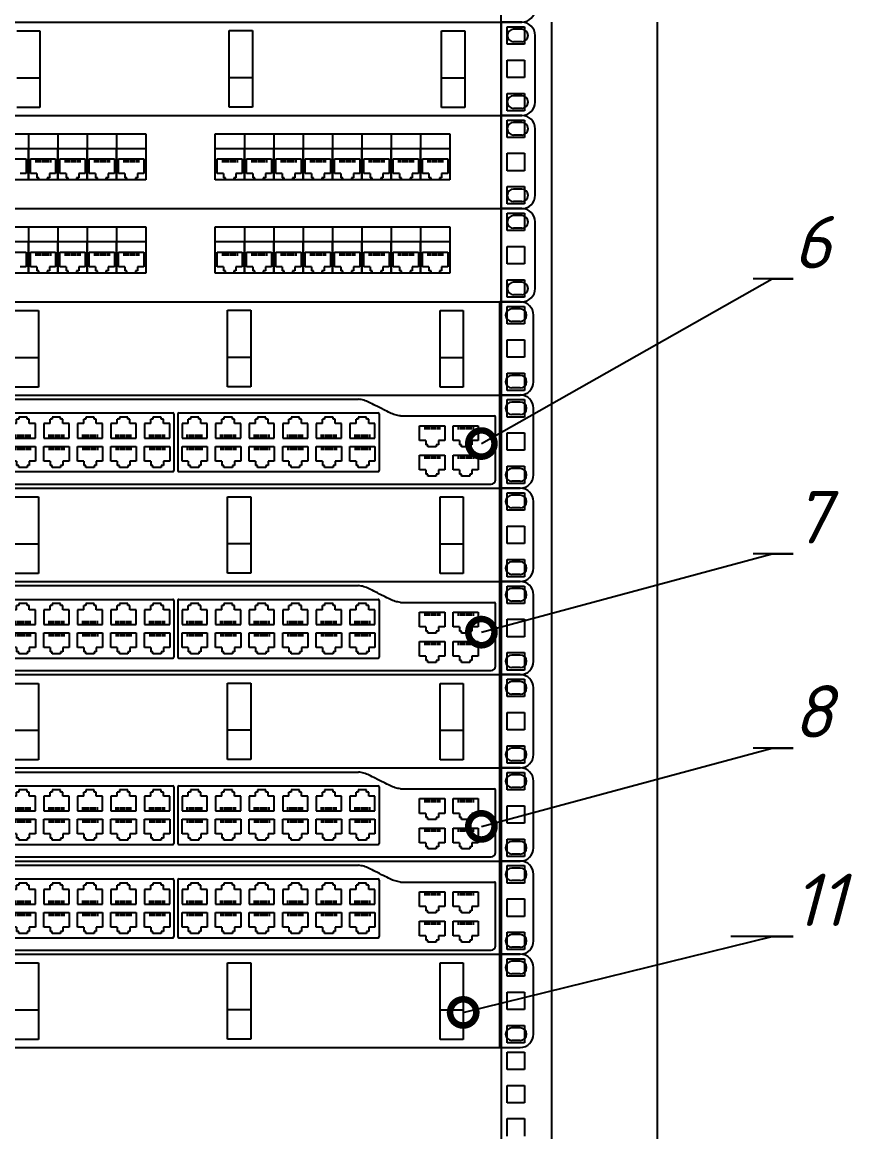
# Model space of a CAD drawing. Extents: x -260425 to 1294666, y -169889 to -2349.
# Drawn here: x 1035998 to 1039968, y -86483 to -81191 of the extents above; entities that cross this region are included whole.
import ezdxf
from ezdxf import colors
from ezdxf.entities.mleader import LeaderData, LeaderLine
from ezdxf.enums import TextEntityAlignment as Align
from ezdxf.math import Vec2, Vec3

# ---------------------------------------------------------------- set-up
doc = ezdxf.new("R2010")
doc.units = 0
doc.header["$LTSCALE"] = 100
doc.styles.add('1ISOCPEUR', font='isocpeui.ttf', dxfattribs={"height": 250})

# ---------------------------------------------------------------- blocks, each defined once
blk = doc.blocks.new('*U218')
at = {"color": 0, "linetype": 'ByBlock', "lineweight": -2}
for p, q in [((525.5, 1544.6), (525.5, 1500.15)), ((528.35, 1534.1), (528.35, 1542.4)), ((528.35, 1542.4), (536.65, 1542.4)), ((536.65, 1542.4), (536.65, 1534.1)), ((549.5, 1544.6), (549.5, 1500.15)), ((600, 1500.15), (600, 1544.6)), ((536.65, 1534.1), (528.35, 1534.1)), ((528.35, 1518.225), (528.35, 1526.525)), ((528.35, 1526.525), (536.65, 1526.525)), ((536.65, 1526.525), (536.65, 1518.225)), ((536.65, 1518.225), (528.35, 1518.225)), ((528.35, 1502.35), (528.35, 1510.65)), ((528.35, 1510.65), (536.65, 1510.65)), ((536.65, 1510.65), (536.65, 1502.35)), ((525.5, 1500.15), (525.5, 1455.7)), ((536.65, 1502.35), (528.35, 1502.35)), ((528.35, 1489.65), (528.35, 1497.95)), ((528.35, 1497.95), (536.65, 1497.95)), ((536.65, 1497.95), (536.65, 1489.65)), ((549.5, 1500.15), (549.5, 1455.7)), ((600, 1455.7), (600, 1500.15)), ((536.65, 1489.65), (528.35, 1489.65)), ((528.35, 1473.775), (528.35, 1482.075)), ((528.35, 1482.075), (536.65, 1482.075)), ((536.65, 1482.075), (536.65, 1473.775)), ((536.65, 1473.775), (528.35, 1473.775)), ((528.35, 1457.9), (528.35, 1466.2)), ((528.35, 1466.2), (536.65, 1466.2)), ((536.65, 1466.2), (536.65, 1457.9)), ((525.5, 1455.7), (525.5, 1411.25)), ((536.65, 1457.9), (528.35, 1457.9)), ((549.5, 1455.7), (549.5, 1411.25)), ((600, 1411.25), (600, 1455.7)), ((528.35, 1445.2), (528.35, 1453.5)), ((528.35, 1453.5), (536.65, 1453.5)), ((536.65, 1453.5), (536.65, 1445.2)), ((536.65, 1445.2), (528.35, 1445.2)), ((528.35, 1429.325), (528.35, 1437.625)), ((528.35, 1437.625), (536.65, 1437.625)), ((536.65, 1437.625), (536.65, 1429.325)), ((536.65, 1429.325), (528.35, 1429.325)), ((528.35, 1413.45), (528.35, 1421.75)), ((528.35, 1421.75), (536.65, 1421.75)), ((536.65, 1421.75), (536.65, 1413.45)), ((536.65, 1413.45), (528.35, 1413.45)), ((525.5, 1411.25), (525.5, 1366.8)), ((528.35, 1400.75), (528.35, 1409.05)), ((528.35, 1409.05), (536.65, 1409.05)), ((536.65, 1409.05), (536.65, 1400.75)), ((549.5, 1411.25), (549.5, 1366.8)), ((600, 1366.8), (600, 1411.25)), ((536.65, 1400.75), (528.35, 1400.75)), ((528.35, 1384.875), (528.35, 1393.175)), ((528.35, 1393.175), (536.65, 1393.175)), ((536.65, 1393.175), (536.65, 1384.875)), ((536.65, 1384.875), (528.35, 1384.875)), ((528.35, 1369), (528.35, 1377.3)), ((528.35, 1377.3), (536.65, 1377.3)), ((536.65, 1377.3), (536.65, 1369)), ((525.5, 1366.8), (525.5, 1322.35)), ((536.65, 1369), (528.35, 1369)), ((549.5, 1366.8), (549.5, 1322.35)), ((600, 1322.35), (600, 1366.8)), ((528.35, 1356.3), (528.35, 1364.6)), ((528.35, 1364.6), (536.65, 1364.6)), ((536.65, 1364.6), (536.65, 1356.3)), ((536.65, 1356.3), (528.35, 1356.3)), ((528.35, 1340.425), (528.35, 1348.725)), ((528.35, 1348.725), (536.65, 1348.725)), ((536.65, 1348.725), (536.65, 1340.425)), ((536.65, 1340.425), (528.35, 1340.425)), ((528.35, 1324.55), (528.35, 1332.85)), ((528.35, 1332.85), (536.65, 1332.85)), ((536.65, 1332.85), (536.65, 1324.55)), ((536.65, 1324.55), (528.35, 1324.55)), ((525.5, 1322.35), (525.5, 1277.9)), ((528.35, 1311.85), (528.35, 1320.15)), ((528.35, 1320.15), (536.65, 1320.15)), ((536.65, 1320.15), (536.65, 1311.85)), ((549.5, 1322.35), (549.5, 1277.9)), ((600, 1277.9), (600, 1322.35)), ((536.65, 1311.85), (528.35, 1311.85)), ((528.35, 1295.975), (528.35, 1304.275)), ((528.35, 1304.275), (536.65, 1304.275)), ((536.65, 1304.275), (536.65, 1295.975)), ((536.65, 1295.975), (528.35, 1295.975)), ((528.35, 1280.1), (528.35, 1288.4)), ((528.35, 1288.4), (536.65, 1288.4)), ((536.65, 1288.4), (536.65, 1280.1)), ((525.5, 1277.9), (525.5, 1233.45)), ((536.65, 1280.1), (528.35, 1280.1)), ((528.35, 1267.4), (528.35, 1275.7)), ((528.35, 1275.7), (536.65, 1275.7)), ((536.65, 1275.7), (536.65, 1267.4)), ((549.5, 1277.9), (549.5, 1233.45)), ((600, 1233.45), (600, 1277.9)), ((536.65, 1267.4), (528.35, 1267.4)), ((528.35, 1251.525), (528.35, 1259.825)), ((528.35, 1259.825), (536.65, 1259.825)), ((536.65, 1259.825), (536.65, 1251.525)), ((536.65, 1251.525), (528.35, 1251.525)), ((528.35, 1235.65), (528.35, 1243.95)), ((528.35, 1243.95), (536.65, 1243.95)), ((536.65, 1243.95), (536.65, 1235.65)), ((525.5, 1233.45), (525.5, 1189)), ((536.65, 1235.65), (528.35, 1235.65)), ((549.5, 1233.45), (549.5, 1189)), ((600, 1189), (600, 1233.45)), ((528.35, 1222.95), (528.35, 1231.25)), ((528.35, 1231.25), (536.65, 1231.25)), ((536.65, 1231.25), (536.65, 1222.95)), ((536.65, 1222.95), (528.35, 1222.95)), ((528.35, 1207.075), (528.35, 1215.375)), ((528.35, 1215.375), (536.65, 1215.375)), ((536.65, 1215.375), (536.65, 1207.075)), ((536.65, 1207.075), (528.35, 1207.075)), ((528.35, 1191.2), (528.35, 1199.5)), ((528.35, 1199.5), (536.65, 1199.5)), ((536.65, 1199.5), (536.65, 1191.2)), ((536.65, 1191.2), (528.35, 1191.2)), ((525.5, 1189), (525.5, 1144.55)), ((528.35, 1178.5), (528.35, 1186.8)), ((528.35, 1186.8), (536.65, 1186.8)), ((536.65, 1186.8), (536.65, 1178.5)), ((549.5, 1189), (549.5, 1144.55)), ((600, 1144.55), (600, 1189)), ((536.65, 1178.5), (528.35, 1178.5)), ((528.35, 1162.625), (528.35, 1170.925)), ((528.35, 1170.925), (536.65, 1170.925)), ((536.65, 1170.925), (536.65, 1162.625)), ((536.65, 1162.625), (528.35, 1162.625)), ((528.35, 1146.75), (528.35, 1155.05)), ((528.35, 1155.05), (536.65, 1155.05)), ((536.65, 1155.05), (536.65, 1146.75)), ((525.5, 1144.55), (525.5, 1100.1)), ((536.65, 1146.75), (528.35, 1146.75)), ((549.5, 1144.55), (549.5, 1100.1)), ((600, 1100.1), (600, 1144.55)), ((528.35, 1134.05), (528.35, 1142.35)), ((528.35, 1142.35), (536.65, 1142.35)), ((536.65, 1142.35), (536.65, 1134.05)), ((536.65, 1134.05), (528.35, 1134.05)), ((528.35, 1118.175), (528.35, 1126.475)), ((528.35, 1126.475), (536.65, 1126.475)), ((536.65, 1126.475), (536.65, 1118.175)), ((536.65, 1118.175), (528.35, 1118.175)), ((528.35, 1102.3), (528.35, 1110.6)), ((528.35, 1110.6), (536.65, 1110.6)), ((536.65, 1110.6), (536.65, 1102.3)), ((536.65, 1102.3), (528.35, 1102.3)), ((525.5, 1100.1), (525.5, 1055.65)), ((528.35, 1089.6), (528.35, 1097.9)), ((528.35, 1097.9), (536.65, 1097.9)), ((536.65, 1097.9), (536.65, 1089.6)), ((549.5, 1100.1), (549.5, 1055.65)), ((600, 1055.65), (600, 1100.1)), ((536.65, 1089.6), (528.35, 1089.6)), ((528.35, 1073.725), (528.35, 1082.025)), ((528.35, 1082.025), (536.65, 1082.025)), ((536.65, 1082.025), (536.65, 1073.725)), ((536.65, 1073.725), (528.35, 1073.725)), ((528.35, 1057.85), (528.35, 1066.15)), ((528.35, 1066.15), (536.65, 1066.15)), ((536.65, 1066.15), (536.65, 1057.85)), ((525.5, 1055.65), (525.5, 1011.2)), ((536.65, 1057.85), (528.35, 1057.85)), ((528.35, 1045.15), (528.35, 1053.45)), ((528.35, 1053.45), (536.65, 1053.45)), ((536.65, 1053.45), (536.65, 1045.15)), ((549.5, 1055.65), (549.5, 1011.2)), ((600, 1011.2), (600, 1055.65)), ((536.65, 1045.15), (528.35, 1045.15)), ((528.35, 1029.275), (528.35, 1037.575)), ((528.35, 1037.575), (536.65, 1037.575)), ((536.65, 1037.575), (536.65, 1029.275)), ((536.65, 1029.275), (528.35, 1029.275)), ((528.35, 1013.4), (528.35, 1021.7)), ((528.35, 1021.7), (536.65, 1021.7)), ((536.65, 1021.7), (536.65, 1013.4))]:
    blk.add_line(p, q, dxfattribs=at)
blk = doc.blocks.new("19'' коннектор 8P8C")
at = {"color": 0, "linetype": 'ByBlock', "lineweight": -2}
for p, q in [((-6, 6.5), (-6, 10)), ((-6, 3), (-6, 10)), ((-6, 10), (6, 10)), ((-3.5, 10), (-3.5, 8.25)), ((-2.5, 10), (-2.5, 8.25)), ((-1.5, 10), (-1.5, 8.25)), ((-0.5, 10), (-0.5, 8.25)), ((0.5, 10), (0.5, 8.25)), ((1.5, 10), (1.5, 8.25)), ((2.5, 10), (2.5, 8.25)), ((3.5, 10), (3.5, 8.25)), ((6, 10), (6, 3)), ((-3, 3), (-6, 3)), ((-3, 3), (-3, 1)), ((-2, 1), (-3, 1)), ((-2, 0), (-2, 1)), ((2, 0), (-2, 0)), ((2, 1), (2, 0)), ((3, 1), (2, 1)), ((3, 3), (3, 1)), ((6, 3), (3, 3))]:
    blk.add_line(p, q, dxfattribs=at)
blk = doc.blocks.new('*U219')
at = {"color": 0, "linetype": 'ByBlock', "lineweight": -2}
for p, q in [((174.5, 22.22), (625.5, 22.22)), ((635.31, 22.22), (625.5, 22.22)), ((625.5, -22.23), (625.5, 22.22)), ((178.5, 20.22), (558.19, 20.22)), ((635.31, 18.87), (631.35, 18.87)), ((374.65, 13.67), (469.65, 13.67)), ((470.15, 13.17), (470.15, -13.83)), ((472.03, 13.17), (472.03, -13.83)), ((472.53, 13.67), (567.53, 13.67)), ((568.03, 13.17), (568.03, -13.83)), ((578.19, 12.22), (623, 12.22)), ((623.5, -18.23), (623.5, 11.72)), ((635.31, 12.87), (631.35, 12.87)), ((641.66, -15.88), (641.66, 15.88)), ((374.65, -14.33), (469.65, -14.33)), ((472.53, -14.33), (567.53, -14.33)), ((635.31, -12.88), (631.35, -12.88)), ((178.5, -20.23), (621.5, -20.23)), ((635.31, -18.88), (631.35, -18.88)), ((174.5, -22.23), (625.5, -22.23)), ((625.5, -22.23), (635.31, -22.23))]:
    blk.add_line(p, q, dxfattribs=at)
for centre, radius, start, end in [((635.31, 15.88), 6.35, 0, 90), ((631.35, 15.88), 3, 90, 270), ((635.31, 15.88), 3, 270, 90), ((469.65, 13.17), 0.5, 0, 90), ((472.53, 13.17), 0.5, 90, 180), ((567.53, 13.17), 0.5, 0, 90), ((623, 11.72), 0.5, 0, 90), ((469.65, -13.83), 0.5, 270, 0), ((472.53, -13.83), 0.5, 180, 270), ((567.53, -13.83), 0.5, 270, 0), ((631.35, -15.88), 3, 90, 270), ((635.31, -15.88), 3, 270, 90), ((635.31, -15.88), 6.35, 270, 0), ((621.5, -18.23), 2, 270, 0)]:
    blk.add_arc(centre, radius, start, end, dxfattribs=at)
blk.add_spline([(578.19, 12.22), (575.69, 12.72), (573.19, 13.72), (570.19, 15.22), (566.19, 17.22), (563.19, 18.72), (560.73, 19.72), (558.19, 20.22)], degree=3, dxfattribs=at)
at = {"color": 0, "linetype": 'ByBlock', "lineweight": -2, "xscale": -1, "rotation": 180}
for p in [(398.15, 11.67), (414.15, 11.67), (430.15, 11.67), (446.15, 11.67), (462.15, 11.67), (480.03, 11.67), (496.03, 11.67), (512.03, 11.67), (528.03, 11.67), (544.03, 11.67), (560.03, 11.67)]:
    blk.add_blockref("19'' коннектор 8P8C", p, dxfattribs=at)
at = {"color": 0, "linetype": 'ByBlock', "lineweight": -2}
for p in [(593.28, -2.48), (609.28, -2.48), (398.15, -12.33), (414.15, -12.33), (430.15, -12.33), (446.15, -12.33), (462.15, -12.33), (480.03, -12.33), (496.03, -12.33), (512.03, -12.33), (528.03, -12.33), (544.03, -12.33), (560.03, -12.33), (593.28, -16.48), (609.28, -16.48)]:
    blk.add_blockref("19'' коннектор 8P8C", p, dxfattribs=at)
at = {"color": 0, "lineweight": -2, "style": '1ISOCPEUR', "oblique": 15, "flags": 8}
blk.add_attdef('НАИМЕНОВАНИЕ', text='', height=25, dxfattribs=at).set_placement((750, 13.46), align=Align.MIDDLE_LEFT)
blk = doc.blocks.new('*U214')
at = {"color": 0, "linetype": 'ByBlock', "lineweight": -2}
for p, q in [((174.5, 22.22), (625.5, 22.22)), ((635.31, 22.22), (625.5, 22.22)), ((625.5, -22.23), (625.5, 22.22)), ((394.48, 18.06), (405.52, 18.06)), ((405.52, 18.06), (405.52, -18.44)), ((495.78, 18.19), (506.81, 18.19)), ((495.78, -18.31), (495.78, 18.19)), ((506.81, 18.19), (506.81, -18.31)), ((597.07, 18.07), (608.1, 18.07)), ((597.07, -18.44), (597.07, 18.07)), ((608.1, 18.07), (608.1, -18.44)), ((635.31, 18.87), (631.35, 18.87)), ((635.31, 12.87), (631.35, 12.87)), ((641.66, -15.88), (641.66, 15.87)), ((394.48, -4.28), (405.52, -4.28)), ((495.78, -4.15), (506.81, -4.15)), ((597.07, -4.27), (608.1, -4.27)), ((635.31, -12.88), (631.35, -12.88)), ((405.52, -18.44), (394.48, -18.44)), ((506.81, -18.31), (495.78, -18.31)), ((608.1, -18.44), (597.07, -18.44)), ((635.31, -18.88), (631.35, -18.88)), ((174.5, -22.23), (625.5, -22.23)), ((625.5, -22.23), (635.31, -22.23))]:
    blk.add_line(p, q, dxfattribs=at)
for centre, radius, start, end in [((635.31, 15.87), 6.35, 0, 90), ((631.35, 15.87), 3, 90, 270), ((635.31, 15.87), 3, 270, 90), ((631.35, -15.88), 3, 90, 270), ((635.31, -15.88), 3, 270, 90), ((635.31, -15.88), 6.35, 270, 0)]:
    blk.add_arc(centre, radius, start, end, dxfattribs=at)
at = {"color": 0, "lineweight": -2, "style": '1ISOCPEUR', "oblique": 15, "flags": 8}
blk.add_attdef('НАИМЕНОВАНИЕ', text='', height=25, dxfattribs=at).set_placement((750, 10.43), align=Align.MIDDLE_LEFT)
blk = doc.blocks.new('*U223')
at = {"color": 0, "linetype": 'ByBlock', "lineweight": -2}
for p, q in [((625.5, -66.68), (625.5, 22.22)), ((174.5, -66.68), (625.5, -66.68)), ((625.5, -66.68), (635.31, -66.68))]:
    blk.add_line(p, q, dxfattribs=at)
blk.add_arc((635.31, -60.33), 6.35, 270, 0, dxfattribs=at)
at = {"color": 0, "lineweight": -2, "style": '1ISOCPEUR', "oblique": 15, "flags": 8}
blk.add_attdef('НАИМЕНОВАНИЕ', text='', height=25, dxfattribs=at).set_placement((750, -11.54), align=Align.MIDDLE_LEFT)
blk = doc.blocks.new('*U222')
at = {"color": 0, "linetype": 'ByBlock', "lineweight": -2}
for p, q in [((174.5, 22.22), (625.5, 22.22)), ((635.31, 22.22), (625.5, 22.22)), ((625.5, -22.23), (625.5, 22.22)), ((178.5, 20.22), (558.19, 20.22)), ((635.31, 18.87), (631.35, 18.87)), ((374.65, 13.67), (469.65, 13.67)), ((470.15, 13.17), (470.15, -13.83)), ((472.03, 13.17), (472.03, -13.83)), ((472.53, 13.67), (567.53, 13.67)), ((568.03, 13.17), (568.03, -13.83)), ((578.19, 12.22), (623, 12.22)), ((623.5, -18.23), (623.5, 11.72)), ((635.31, 12.87), (631.35, 12.87)), ((641.66, -15.88), (641.66, 15.88)), ((374.65, -14.33), (469.65, -14.33)), ((472.53, -14.33), (567.53, -14.33)), ((635.31, -12.88), (631.35, -12.88)), ((178.5, -20.23), (621.5, -20.23)), ((635.31, -18.88), (631.35, -18.88)), ((174.5, -22.23), (625.5, -22.23)), ((625.5, -22.23), (635.31, -22.23))]:
    blk.add_line(p, q, dxfattribs=at)
for centre, radius, start, end in [((635.31, 15.88), 6.35, 0, 90), ((631.35, 15.88), 3, 90, 270), ((635.31, 15.88), 3, 270, 90), ((469.65, 13.17), 0.5, 0, 90), ((472.53, 13.17), 0.5, 90, 180), ((567.53, 13.17), 0.5, 0, 90), ((623, 11.72), 0.5, 0, 90), ((469.65, -13.83), 0.5, 270, 0), ((472.53, -13.83), 0.5, 180, 270), ((567.53, -13.83), 0.5, 270, 0), ((631.35, -15.88), 3, 90, 270), ((635.31, -15.88), 3, 270, 90), ((635.31, -15.88), 6.35, 270, 0), ((621.5, -18.23), 2, 270, 0)]:
    blk.add_arc(centre, radius, start, end, dxfattribs=at)
blk.add_spline([(578.19, 12.22), (575.69, 12.72), (573.19, 13.72), (570.19, 15.22), (566.19, 17.22), (563.19, 18.72), (560.73, 19.72), (558.19, 20.22)], degree=3, dxfattribs=at)
at = {"color": 0, "linetype": 'ByBlock', "lineweight": -2, "xscale": -1, "rotation": 180}
for p in [(398.15, 11.67), (414.15, 11.67), (430.15, 11.67), (446.15, 11.67), (462.15, 11.67), (480.03, 11.67), (496.03, 11.67), (512.03, 11.67), (528.03, 11.67), (544.03, 11.67), (560.03, 11.67)]:
    blk.add_blockref("19'' коннектор 8P8C", p, dxfattribs=at)
at = {"color": 0, "linetype": 'ByBlock', "lineweight": -2}
for p in [(593.28, -2.48), (609.28, -2.48), (398.15, -12.33), (414.15, -12.33), (430.15, -12.33), (446.15, -12.33), (462.15, -12.33), (480.03, -12.33), (496.03, -12.33), (512.03, -12.33), (528.03, -12.33), (544.03, -12.33), (560.03, -12.33), (593.28, -16.48), (609.28, -16.48)]:
    blk.add_blockref("19'' коннектор 8P8C", p, dxfattribs=at)
at = {"color": 0, "lineweight": -2, "style": '1ISOCPEUR', "oblique": 15, "flags": 8}
blk.add_attdef('НАИМЕНОВАНИЕ', text='', height=25, dxfattribs=at).set_placement((750, 13.46), align=Align.MIDDLE_LEFT)
blk = doc.blocks.new('_DotSmall')
at = {"color": 0, "linetype": 'ByBlock', "const_width": 0.5}
blk.add_lwpolyline([(-0.0625, 0, 1), (0.0625, 0, 1)], format="xyb", close=True, dxfattribs=at)
blk = doc.blocks.new('*U215')
at = {"color": 0, "linetype": 'ByBlock', "lineweight": -2}
for p, q in [((174.5, 22.22), (625.5, 22.22)), ((625.5, -22.23), (625.5, 22.22)), ((635.31, 22.22), (625.5, 22.22)), ((635.31, 18.87), (631.35, 18.87)), ((386, 13.5), (400, 13.5)), ((400, 13.5), (414, 13.5)), ((400, 13.5), (400, 6.5)), ((414, 13.5), (428, 13.5)), ((414, 13.5), (414, 6.5)), ((428, 13.5), (442, 13.5)), ((428, 13.5), (428, 6.5)), ((442, 13.5), (456, 13.5)), ((442, 13.5), (442, 6.5)), ((456, 13.5), (456, 6.5)), ((489, 6.5), (489, 13.5)), ((489, 13.5), (503, 13.5)), ((503, 13.5), (503, 6.5)), ((503, 13.5), (517, 13.5)), ((517, 13.5), (517, 6.5)), ((517, 13.5), (531, 13.5)), ((531, 13.5), (531, 6.5)), ((531, 13.5), (545, 13.5)), ((545, 13.5), (545, 6.5)), ((545, 13.5), (559, 13.5)), ((559, 13.5), (559, 6.5)), ((559, 13.5), (573, 13.5)), ((573, 13.5), (573, 6.5)), ((573, 13.5), (587, 13.5)), ((587, 13.5), (587, 6.5)), ((587, 13.5), (601, 13.5)), ((601, 13.5), (601, 6.5)), ((635.31, 12.87), (631.35, 12.87)), ((641.66, -15.88), (641.66, 15.87)), ((386, 6.5), (400, 6.5)), ((400, 6.5), (414, 6.5)), ((400, -8.5), (400, 6.5)), ((400, 6.5), (400, -8.5)), ((414, 6.5), (428, 6.5)), ((414, -8.5), (414, 6.5)), ((414, 6.5), (414, -8.5)), ((428, 6.5), (428, -8.5)), ((428, 6.5), (442, 6.5)), ((428, -8.5), (428, 6.5)), ((442, 6.5), (456, 6.5)), ((442, -8.5), (442, 6.5)), ((442, 6.5), (442, -8.5)), ((456, 6.5), (456, -8.5)), ((489, 6.5), (503, 6.5)), ((489, -8.5), (489, 6.5)), ((503, 6.5), (517, 6.5)), ((503, -8.5), (503, 6.5)), ((503, 6.5), (503, -8.5)), ((517, 6.5), (531, 6.5)), ((517, -8.5), (517, 6.5)), ((517, 6.5), (517, -8.5)), ((531, 6.5), (545, 6.5)), ((531, -8.5), (531, 6.5)), ((531, 6.5), (531, -8.5)), ((545, 6.5), (545, -8.5)), ((545, 6.5), (559, 6.5)), ((545, -8.5), (545, 6.5)), ((559, 6.5), (559, -8.5)), ((559, 6.5), (573, 6.5)), ((559, -8.5), (559, 6.5)), ((573, 6.5), (587, 6.5)), ((573, -8.5), (573, 6.5)), ((573, 6.5), (573, -8.5)), ((587, 6.5), (587, -8.5)), ((587, 6.5), (601, 6.5)), ((587, -8.5), (587, 6.5)), ((601, 6.5), (601, -8.5)), ((387, 1.5), (399, 1.5)), ((399, 1.5), (399, -5.5)), ((401, -2), (401, 1.5)), ((401, -5.5), (401, 1.5)), ((401, 1.5), (413, 1.5)), ((403.5, 1.5), (403.5, -0.25)), ((404.5, 1.5), (404.5, -0.25)), ((405.5, 1.5), (405.5, -0.25)), ((406.5, 1.5), (406.5, -0.25)), ((407.5, 1.5), (407.5, -0.25)), ((408.5, 1.5), (408.5, -0.25)), ((409.5, 1.5), (409.5, -0.25)), ((410.5, 1.5), (410.5, -0.25)), ((413, 1.5), (413, -5.5)), ((415, -2), (415, 1.5)), ((415, -5.5), (415, 1.5)), ((415, 1.5), (427, 1.5)), ((417.5, 1.5), (417.5, -0.25)), ((418.5, 1.5), (418.5, -0.25)), ((419.5, 1.5), (419.5, -0.25)), ((420.5, 1.5), (420.5, -0.25)), ((421.5, 1.5), (421.5, -0.25)), ((422.5, 1.5), (422.5, -0.25)), ((423.5, 1.5), (423.5, -0.25)), ((424.5, 1.5), (424.5, -0.25)), ((427, 1.5), (427, -5.5)), ((429, -2), (429, 1.5)), ((429, -5.5), (429, 1.5)), ((429, 1.5), (441, 1.5)), ((431.5, 1.5), (431.5, -0.25)), ((432.5, 1.5), (432.5, -0.25)), ((433.5, 1.5), (433.5, -0.25)), ((434.5, 1.5), (434.5, -0.25)), ((435.5, 1.5), (435.5, -0.25)), ((436.5, 1.5), (436.5, -0.25)), ((437.5, 1.5), (437.5, -0.25)), ((438.5, 1.5), (438.5, -0.25)), ((441, 1.5), (441, -5.5)), ((443, -2), (443, 1.5)), ((443, -5.5), (443, 1.5)), ((443, 1.5), (455, 1.5)), ((445.5, 1.5), (445.5, -0.25)), ((446.5, 1.5), (446.5, -0.25)), ((447.5, 1.5), (447.5, -0.25)), ((448.5, 1.5), (448.5, -0.25)), ((449.5, 1.5), (449.5, -0.25)), ((450.5, 1.5), (450.5, -0.25)), ((451.5, 1.5), (451.5, -0.25)), ((452.5, 1.5), (452.5, -0.25)), ((455, 1.5), (455, -5.5)), ((490, -2), (490, 1.5)), ((490, -5.5), (490, 1.5)), ((490, 1.5), (502, 1.5)), ((492.5, 1.5), (492.5, -0.25)), ((493.5, 1.5), (493.5, -0.25)), ((494.5, 1.5), (494.5, -0.25)), ((495.5, 1.5), (495.5, -0.25)), ((496.5, 1.5), (496.5, -0.25)), ((497.5, 1.5), (497.5, -0.25)), ((498.5, 1.5), (498.5, -0.25)), ((499.5, 1.5), (499.5, -0.25)), ((502, 1.5), (502, -5.5)), ((504, -2), (504, 1.5)), ((504, -5.5), (504, 1.5)), ((504, 1.5), (516, 1.5)), ((506.5, 1.5), (506.5, -0.25)), ((507.5, 1.5), (507.5, -0.25)), ((508.5, 1.5), (508.5, -0.25)), ((509.5, 1.5), (509.5, -0.25)), ((510.5, 1.5), (510.5, -0.25)), ((511.5, 1.5), (511.5, -0.25)), ((512.5, 1.5), (512.5, -0.25)), ((513.5, 1.5), (513.5, -0.25)), ((516, 1.5), (516, -5.5)), ((518, -2), (518, 1.5)), ((518, -5.5), (518, 1.5)), ((518, 1.5), (530, 1.5)), ((520.5, 1.5), (520.5, -0.25)), ((521.5, 1.5), (521.5, -0.25)), ((522.5, 1.5), (522.5, -0.25)), ((523.5, 1.5), (523.5, -0.25)), ((524.5, 1.5), (524.5, -0.25)), ((525.5, 1.5), (525.5, -0.25)), ((526.5, 1.5), (526.5, -0.25)), ((527.5, 1.5), (527.5, -0.25)), ((530, 1.5), (530, -5.5)), ((532, -2), (532, 1.5)), ((532, -5.5), (532, 1.5)), ((532, 1.5), (544, 1.5)), ((534.5, 1.5), (534.5, -0.25)), ((535.5, 1.5), (535.5, -0.25)), ((536.5, 1.5), (536.5, -0.25)), ((537.5, 1.5), (537.5, -0.25)), ((538.5, 1.5), (538.5, -0.25)), ((539.5, 1.5), (539.5, -0.25)), ((540.5, 1.5), (540.5, -0.25)), ((541.5, 1.5), (541.5, -0.25)), ((544, 1.5), (544, -5.5)), ((546, -2), (546, 1.5)), ((546, -5.5), (546, 1.5)), ((546, 1.5), (558, 1.5)), ((548.5, 1.5), (548.5, -0.25)), ((549.5, 1.5), (549.5, -0.25)), ((550.5, 1.5), (550.5, -0.25)), ((551.5, 1.5), (551.5, -0.25)), ((552.5, 1.5), (552.5, -0.25)), ((553.5, 1.5), (553.5, -0.25)), ((554.5, 1.5), (554.5, -0.25)), ((555.5, 1.5), (555.5, -0.25)), ((558, 1.5), (558, -5.5)), ((560, -2), (560, 1.5)), ((560, -5.5), (560, 1.5)), ((560, 1.5), (572, 1.5)), ((562.5, 1.5), (562.5, -0.25)), ((563.5, 1.5), (563.5, -0.25)), ((564.5, 1.5), (564.5, -0.25)), ((565.5, 1.5), (565.5, -0.25)), ((566.5, 1.5), (566.5, -0.25)), ((567.5, 1.5), (567.5, -0.25)), ((568.5, 1.5), (568.5, -0.25)), ((569.5, 1.5), (569.5, -0.25)), ((572, 1.5), (572, -5.5)), ((574, -2), (574, 1.5)), ((574, -5.5), (574, 1.5)), ((574, 1.5), (586, 1.5)), ((576.5, 1.5), (576.5, -0.25)), ((577.5, 1.5), (577.5, -0.25)), ((578.5, 1.5), (578.5, -0.25)), ((579.5, 1.5), (579.5, -0.25)), ((580.5, 1.5), (580.5, -0.25)), ((581.5, 1.5), (581.5, -0.25)), ((582.5, 1.5), (582.5, -0.25)), ((583.5, 1.5), (583.5, -0.25)), ((586, 1.5), (586, -5.5)), ((588, -2), (588, 1.5)), ((588, -5.5), (588, 1.5)), ((588, 1.5), (600, 1.5)), ((590.5, 1.5), (590.5, -0.25)), ((591.5, 1.5), (591.5, -0.25)), ((592.5, 1.5), (592.5, -0.25)), ((593.5, 1.5), (593.5, -0.25)), ((594.5, 1.5), (594.5, -0.25)), ((595.5, 1.5), (595.5, -0.25)), ((596.5, 1.5), (596.5, -0.25)), ((597.5, 1.5), (597.5, -0.25)), ((600, 1.5), (600, -5.5)), ((400, -8.5), (386, -8.5)), ((399, -5.5), (396, -5.5)), ((414, -8.5), (400, -8.5)), ((404, -5.5), (401, -5.5)), ((404, -5.5), (404, -7.5)), ((405, -7.5), (404, -7.5)), ((405, -8.5), (405, -7.5)), ((409, -8.5), (405, -8.5)), ((409, -7.5), (409, -8.5)), ((410, -7.5), (409, -7.5)), ((410, -5.5), (410, -7.5)), ((413, -5.5), (410, -5.5)), ((428, -8.5), (414, -8.5)), ((418, -5.5), (415, -5.5)), ((418, -5.5), (418, -7.5)), ((419, -7.5), (418, -7.5)), ((419, -8.5), (419, -7.5)), ((423, -8.5), (419, -8.5)), ((423, -7.5), (423, -8.5)), ((424, -7.5), (423, -7.5)), ((424, -5.5), (424, -7.5)), ((427, -5.5), (424, -5.5)), ((442, -8.5), (428, -8.5)), ((432, -5.5), (429, -5.5)), ((432, -5.5), (432, -7.5)), ((433, -7.5), (432, -7.5)), ((433, -8.5), (433, -7.5)), ((437, -8.5), (433, -8.5)), ((437, -7.5), (437, -8.5)), ((438, -7.5), (437, -7.5)), ((438, -5.5), (438, -7.5)), ((441, -5.5), (438, -5.5)), ((456, -8.5), (442, -8.5)), ((446, -5.5), (443, -5.5)), ((446, -5.5), (446, -7.5)), ((447, -7.5), (446, -7.5)), ((447, -8.5), (447, -7.5)), ((451, -8.5), (447, -8.5)), ((451, -7.5), (451, -8.5)), ((452, -7.5), (451, -7.5)), ((452, -5.5), (452, -7.5)), ((455, -5.5), (452, -5.5)), ((503, -8.5), (489, -8.5)), ((493, -5.5), (490, -5.5)), ((493, -5.5), (493, -7.5)), ((494, -7.5), (493, -7.5)), ((494, -8.5), (494, -7.5)), ((498, -8.5), (494, -8.5)), ((498, -7.5), (498, -8.5)), ((499, -7.5), (498, -7.5)), ((499, -5.5), (499, -7.5)), ((502, -5.5), (499, -5.5)), ((517, -8.5), (503, -8.5)), ((507, -5.5), (504, -5.5)), ((507, -5.5), (507, -7.5)), ((508, -7.5), (507, -7.5)), ((508, -8.5), (508, -7.5)), ((512, -8.5), (508, -8.5)), ((512, -7.5), (512, -8.5)), ((513, -7.5), (512, -7.5)), ((513, -5.5), (513, -7.5)), ((516, -5.5), (513, -5.5)), ((531, -8.5), (517, -8.5)), ((521, -5.5), (518, -5.5)), ((521, -5.5), (521, -7.5)), ((522, -7.5), (521, -7.5)), ((522, -8.5), (522, -7.5)), ((526, -8.5), (522, -8.5)), ((526, -7.5), (526, -8.5)), ((527, -7.5), (526, -7.5)), ((527, -5.5), (527, -7.5)), ((530, -5.5), (527, -5.5)), ((545, -8.5), (531, -8.5)), ((535, -5.5), (532, -5.5)), ((535, -5.5), (535, -7.5)), ((536, -7.5), (535, -7.5)), ((536, -8.5), (536, -7.5)), ((540, -8.5), (536, -8.5)), ((540, -7.5), (540, -8.5)), ((541, -7.5), (540, -7.5)), ((541, -5.5), (541, -7.5)), ((544, -5.5), (541, -5.5)), ((559, -8.5), (545, -8.5)), ((549, -5.5), (546, -5.5)), ((549, -5.5), (549, -7.5)), ((550, -7.5), (549, -7.5)), ((550, -8.5), (550, -7.5)), ((554, -8.5), (550, -8.5)), ((554, -7.5), (554, -8.5)), ((555, -7.5), (554, -7.5)), ((555, -5.5), (555, -7.5)), ((558, -5.5), (555, -5.5)), ((573, -8.5), (559, -8.5)), ((563, -5.5), (560, -5.5)), ((563, -5.5), (563, -7.5)), ((564, -7.5), (563, -7.5)), ((564, -8.5), (564, -7.5)), ((568, -8.5), (564, -8.5)), ((568, -7.5), (568, -8.5)), ((569, -7.5), (568, -7.5)), ((569, -5.5), (569, -7.5)), ((572, -5.5), (569, -5.5)), ((587, -8.5), (573, -8.5)), ((577, -5.5), (574, -5.5)), ((577, -5.5), (577, -7.5)), ((578, -7.5), (577, -7.5)), ((578, -8.5), (578, -7.5)), ((582, -8.5), (578, -8.5)), ((582, -7.5), (582, -8.5)), ((583, -7.5), (582, -7.5)), ((583, -5.5), (583, -7.5)), ((586, -5.5), (583, -5.5)), ((601, -8.5), (587, -8.5)), ((591, -5.5), (588, -5.5)), ((591, -5.5), (591, -7.5)), ((592, -7.5), (591, -7.5)), ((592, -8.5), (592, -7.5)), ((596, -8.5), (592, -8.5)), ((596, -7.5), (596, -8.5)), ((597, -7.5), (596, -7.5)), ((597, -5.5), (597, -7.5)), ((600, -5.5), (597, -5.5)), ((635.31, -12.88), (631.35, -12.88)), ((635.31, -18.88), (631.35, -18.88)), ((174.5, -22.23), (625.5, -22.23)), ((625.5, -22.23), (635.31, -22.23))]:
    blk.add_line(p, q, dxfattribs=at)
for centre, radius, start, end in [((635.31, 15.87), 6.35, 0, 90), ((631.35, 15.87), 3, 90, 270), ((635.31, 15.87), 3, 270, 90), ((631.35, -15.88), 3, 90, 270), ((635.31, -15.88), 3, 270, 90), ((635.31, -15.88), 6.35, 270, 0)]:
    blk.add_arc(centre, radius, start, end, dxfattribs=at)
at = {"color": 0, "lineweight": -2, "style": '1ISOCPEUR', "oblique": 15, "flags": 8}
blk.add_attdef('НАИМЕНОВАНИЕ', text='', height=25, dxfattribs=at).set_placement((750, 10.69), align=Align.MIDDLE_LEFT)

msp = doc.modelspace()

# ---------------------------------------------------------------- block references
at = {"xscale": 10, "yscale": 10, "zscale": 10}
for name, p in [('*U218', (1033027.3, -96637.5)), ('*U223', (1032027.3, -80524.7)), ('*U214', (1032027.3, -81413.7)), ('*U215', (1032027.3, -81858.2)), ('*U215', (1032027.3, -82302.7)), ('*U214', (1032019.7, -82747.2)), ('*U219', (1032019.7, -83191.7)), ('*U214', (1032019.7, -83636.2)), ('*U222', (1032019.7, -84080.7)), ('*U214', (1032019.7, -84525.2)), ('*U219', (1032019.7, -84969.7)), ('*U219', (1032019.7, -85414.2)), ('*U214', (1032019.7, -85858.7))]:
    msp.add_blockref(name, p, dxfattribs=at)

# ---------------------------------------------------------------- leaders
at = {"color": 0, "lineweight": 25}
ml = msp.add_multileader_mtext('Standard', dxfattribs=at)
ml.set_content('6', style='1ISOCPEUR')
ml.set_leader_properties()
ml.set_arrow_properties(name='DOTSMALL')
ml.build(insert=Vec2(0, 0))
ml.multileader.update_dxf_attribs({"text_left_attachment_type": 6, "text_right_attachment_type": 6, "dogleg_length": 100, "arrow_head_size": 250})
ctx = ml.context
ctx.base_point, ctx.char_height, ctx.arrow_head_size, ctx.landing_gap_size, ctx.plane_origin = Vec3(1039674.1, -82415.6), 250, 250, 0, Vec3(1033042.9, -83063.9)
ctx.left_attachment, ctx.right_attachment = 6, 6
notes = []
notes.append((ctx, [(1, (1, 1, 0), (1039574.1, -82415.6), (1, 0), 100, [(0, [(1038187.5, -83200.9)], 0, [])])]))
ctx.mtext.insert, ctx.mtext.width, ctx.mtext.flow_direction = Vec3(1039674.1, -82115.6), 294.058, 5
ml = msp.add_multileader_mtext('Standard', dxfattribs=at)
ml.set_content('7', style='1ISOCPEUR')
ml.set_leader_properties()
ml.set_arrow_properties(name='DOTSMALL')
ml.build(insert=Vec2(0, 0))
ml.multileader.update_dxf_attribs({"text_left_attachment_type": 6, "text_right_attachment_type": 6, "dogleg_length": 100, "arrow_head_size": 250})
ctx = ml.context
ctx.base_point, ctx.char_height, ctx.arrow_head_size, ctx.landing_gap_size, ctx.plane_origin = Vec3(1039674.1, -83727.3), 250, 250, 0, Vec3(1033042.9, -84375.5)
ctx.left_attachment, ctx.right_attachment = 6, 6
notes.append((ctx, [(1, (1, 1, 0), (1039574.1, -83727.3), (1, 0), 100, [(0, [(1038187.5, -84100.4)], 0, [])])]))
ctx.mtext.insert, ctx.mtext.width, ctx.mtext.flow_direction = Vec3(1039674.1, -83427.3), 294.058, 5
ml = msp.add_multileader_mtext('Standard', dxfattribs=at)
ml.set_content('8', style='1ISOCPEUR')
ml.set_leader_properties()
ml.set_arrow_properties(name='DOTSMALL')
ml.build(insert=Vec2(0, 0))
ml.multileader.update_dxf_attribs({"text_left_attachment_type": 6, "text_right_attachment_type": 6, "dogleg_length": 100, "arrow_head_size": 250})
ctx = ml.context
ctx.base_point, ctx.char_height, ctx.arrow_head_size, ctx.landing_gap_size, ctx.plane_origin = Vec3(1039674.1, -84653.5), 250, 250, 0, Vec3(1033042.9, -85301.7)
ctx.left_attachment, ctx.right_attachment = 6, 6
notes.append((ctx, [(1, (1, 1, 0), (1039574.1, -84653.5), (1, 0), 100, [(0, [(1038187.5, -85026.6)], 0, [])])]))
ctx.mtext.insert, ctx.mtext.width, ctx.mtext.flow_direction = Vec3(1039674.1, -84353.5), 294.058, 5
ml = msp.add_multileader_mtext('Standard', dxfattribs=at)
ml.set_content('11', style='1ISOCPEUR')
ml.set_leader_properties()
ml.set_arrow_properties(name='DOTSMALL')
ml.build(insert=Vec2(0, 0))
ml.multileader.update_dxf_attribs({"text_left_attachment_type": 6, "text_right_attachment_type": 6, "dogleg_length": 100, "arrow_head_size": 250})
ctx = ml.context
ctx.base_point, ctx.char_height, ctx.arrow_head_size, ctx.landing_gap_size, ctx.plane_origin = Vec3(1039674.1, -85552.2), 250, 250, 0, Vec3(1033042.9, -86200.4)
ctx.left_attachment, ctx.right_attachment = 6, 6
notes.append((ctx, [(1, (1, 1, 0), (1039574.1, -85552.2), (1, 0), 100, [(0, [(1038100.7, -85913.9)], 0, [])])]))
ctx.mtext.insert, ctx.mtext.width, ctx.mtext.flow_direction = Vec3(1039674.1, -85252.2), 294.058, 5
for ctx, leaders in notes:
    for number, flags, end, landing, length, lines in leaders:
        leader = LeaderData()
        leader.index, (leader.has_last_leader_line, leader.has_dogleg_vector, leader.attachment_direction) = number, flags
        leader.last_leader_point, leader.dogleg_vector, leader.dogleg_length = Vec3(end), Vec3(landing), length
        for number, points, colour, breaks in lines:
            line = LeaderLine()
            line.index, line.vertices, line.color, line.breaks = number, Vec3.list(points), colors.encode_raw_color(colour), breaks
            leader.lines.append(line)
        ctx.leaders.append(leader)

doc.saveas('drawing.dxf')
